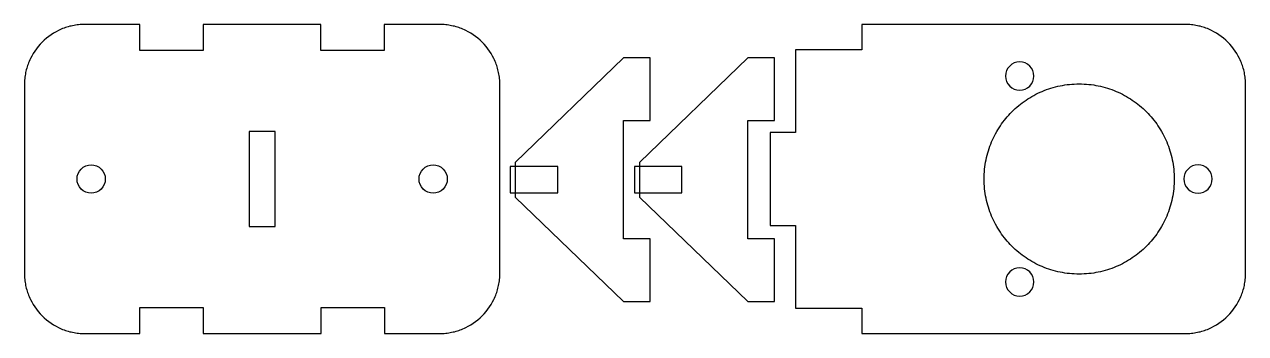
# Model space of a CAD drawing. Extents: x -128 to 128, y -33 to 33.
import ezdxf

# ---------------------------------------------------------------- set-up
doc = ezdxf.new("R2010")
doc.units = 0
doc.layers.get('0').update_dxf_attribs({"linetype": 'CONTINUOUS'})

msp = doc.modelspace()

# ---------------------------------------------------------------- linework, layer by layer
for points in [[(-104.13, -32.5), (-104.13, -27), (-90.83, -27), (-90.83, -32.5), (-66, -32.5), (-66, -27), (-52.7, -27), (-52.7, -32.5), (-41.12, -32.5), (-40.79, -32.5), (-40.47, -32.48), (-40.14, -32.46), (-39.82, -32.43), (-39.5, -32.4), (-39.19, -32.35), (-38.87, -32.3), (-38.56, -32.24), (-38.25, -32.17), (-37.95, -32.1), (-37.64, -32.02), (-37.34, -31.93), (-37.05, -31.83), (-36.75, -31.73), (-36.46, -31.62), (-36.18, -31.5), (-35.89, -31.38), (-35.61, -31.25), (-35.07, -30.97), (-34.53, -30.66), (-34.02, -30.33), (-33.52, -29.98), (-33.04, -29.6), (-32.58, -29.2), (-32.14, -28.78), (-31.72, -28.34), (-31.32, -27.88), (-30.94, -27.4), (-30.59, -26.9), (-30.26, -26.39), (-29.95, -25.85), (-29.67, -25.31), (-29.54, -25.03), (-29.42, -24.74), (-29.3, -24.46), (-29.19, -24.17), (-29.09, -23.87), (-28.99, -23.58), (-28.9, -23.28), (-28.82, -22.97), (-28.75, -22.67), (-28.68, -22.36), (-28.62, -22.05), (-28.57, -21.73), (-28.52, -21.42), (-28.49, -21.1), (-28.46, -20.78), (-28.44, -20.45), (-28.42, -20.13), (-28.42, -19.8), (-28.42, 19.8), (-28.42, 20.13), (-28.44, 20.45), (-28.46, 20.78), (-28.49, 21.1), (-28.52, 21.42), (-28.57, 21.73), (-28.62, 22.05), (-28.68, 22.36), (-28.75, 22.67), (-28.82, 22.97), (-28.9, 23.28), (-28.99, 23.58), (-29.09, 23.87), (-29.19, 24.17), (-29.3, 24.46), (-29.42, 24.74), (-29.54, 25.03), (-29.67, 25.31), (-29.95, 25.85), (-30.26, 26.39), (-30.59, 26.9), (-30.94, 27.4), (-31.32, 27.88), (-31.72, 28.34), (-32.14, 28.78), (-32.58, 29.2), (-33.04, 29.6), (-33.52, 29.98), (-34.02, 30.33), (-34.53, 30.66), (-35.07, 30.97), (-35.61, 31.25), (-35.89, 31.38), (-36.18, 31.5), (-36.46, 31.62), (-36.75, 31.73), (-37.05, 31.83), (-37.34, 31.93), (-37.64, 32.02), (-37.95, 32.1), (-38.25, 32.17), (-38.56, 32.24), (-38.87, 32.3), (-39.19, 32.35), (-39.5, 32.4), (-39.82, 32.43), (-40.14, 32.46), (-40.47, 32.48), (-40.79, 32.5), (-41.12, 32.5), (-52.75, 32.5), (-52.75, 27), (-66.05, 27), (-66.05, 32.5), (-90.82, 32.5), (-90.82, 27), (-104.12, 27), (-104.12, 32.5), (-115.72, 32.5), (-116.05, 32.5), (-116.37, 32.48), (-116.7, 32.46), (-117.02, 32.43), (-117.34, 32.4), (-117.65, 32.35), (-117.97, 32.3), (-118.28, 32.24), (-118.59, 32.17), (-118.89, 32.1), (-119.2, 32.02), (-119.5, 31.93), (-119.79, 31.83), (-120.09, 31.73), (-120.38, 31.62), (-120.66, 31.5), (-120.95, 31.38), (-121.23, 31.25), (-121.77, 30.97), (-122.31, 30.66), (-122.82, 30.33), (-123.32, 29.98), (-123.8, 29.6), (-124.26, 29.2), (-124.7, 28.78), (-125.12, 28.34), (-125.52, 27.88), (-125.9, 27.4), (-126.25, 26.9), (-126.58, 26.39), (-126.89, 25.85), (-127.17, 25.31), (-127.3, 25.03), (-127.42, 24.74), (-127.54, 24.46), (-127.65, 24.17), (-127.75, 23.87), (-127.85, 23.58), (-127.94, 23.28), (-128.02, 22.97), (-128.09, 22.67), (-128.16, 22.36), (-128.22, 22.05), (-128.27, 21.73), (-128.32, 21.42), (-128.35, 21.1), (-128.38, 20.78), (-128.4, 20.45), (-128.42, 20.13), (-128.42, 19.8), (-128.42, -19.8), (-128.42, -20.13), (-128.4, -20.45), (-128.38, -20.78), (-128.35, -21.1), (-128.32, -21.42), (-128.27, -21.73), (-128.22, -22.05), (-128.16, -22.36), (-128.09, -22.67), (-128.02, -22.97), (-127.94, -23.28), (-127.85, -23.58), (-127.75, -23.87), (-127.65, -24.17), (-127.54, -24.46), (-127.42, -24.74), (-127.3, -25.03), (-127.17, -25.31), (-126.89, -25.85), (-126.58, -26.39), (-126.25, -26.9), (-125.9, -27.4), (-125.52, -27.88), (-125.12, -28.34), (-124.7, -28.78), (-124.26, -29.2), (-123.8, -29.6), (-123.32, -29.98), (-122.82, -30.33), (-122.31, -30.66), (-121.77, -30.97), (-121.23, -31.25), (-120.95, -31.38), (-120.66, -31.5), (-120.38, -31.62), (-120.09, -31.73), (-119.79, -31.83), (-119.5, -31.93), (-119.2, -32.02), (-118.89, -32.1), (-118.59, -32.17), (-118.28, -32.24), (-117.97, -32.3), (-117.65, -32.35), (-117.34, -32.4), (-117.02, -32.43), (-116.7, -32.46), (-116.37, -32.48), (-116.05, -32.5), (-115.72, -32.5)], [(128.42, -19.8), (128.42, 19.8), (128.42, 20.13), (128.4, 20.45), (128.38, 20.78), (128.35, 21.1), (128.32, 21.42), (128.27, 21.73), (128.22, 22.05), (128.16, 22.36), (128.09, 22.67), (128.02, 22.97), (127.94, 23.28), (127.85, 23.58), (127.75, 23.87), (127.65, 24.17), (127.54, 24.46), (127.42, 24.74), (127.3, 25.03), (127.17, 25.31), (126.89, 25.85), (126.58, 26.39), (126.25, 26.9), (125.9, 27.4), (125.52, 27.88), (125.12, 28.34), (124.7, 28.78), (124.26, 29.2), (123.8, 29.6), (123.32, 29.98), (122.82, 30.33), (122.31, 30.66), (121.77, 30.97), (121.23, 31.25), (120.95, 31.38), (120.66, 31.5), (120.38, 31.62), (120.09, 31.73), (119.79, 31.83), (119.5, 31.93), (119.2, 32.02), (118.89, 32.1), (118.59, 32.17), (118.28, 32.24), (117.97, 32.3), (117.65, 32.35), (117.34, 32.4), (117.02, 32.43), (116.7, 32.46), (116.37, 32.48), (116.05, 32.5), (115.72, 32.5), (47.72, 32.5), (47.72, 27.17), (33.75, 27.17), (33.75, 9.78), (28.42, 9.78), (28.42, -9.78), (33.75, -9.78), (33.75, -27.17), (47.72, -27.17), (47.72, -32.5), (115.72, -32.5), (116.05, -32.5), (116.37, -32.48), (116.7, -32.46), (117.02, -32.43), (117.34, -32.4), (117.65, -32.35), (117.97, -32.3), (118.28, -32.24), (118.59, -32.17), (118.89, -32.1), (119.2, -32.02), (119.5, -31.93), (119.79, -31.83), (120.09, -31.73), (120.38, -31.62), (120.66, -31.5), (120.95, -31.38), (121.23, -31.25), (121.77, -30.97), (122.31, -30.66), (122.82, -30.33), (123.32, -29.98), (123.8, -29.6), (124.26, -29.2), (124.7, -28.78), (125.12, -28.34), (125.52, -27.88), (125.9, -27.4), (126.25, -26.9), (126.58, -26.39), (126.89, -25.85), (127.17, -25.31), (127.3, -25.03), (127.42, -24.74), (127.54, -24.46), (127.65, -24.17), (127.75, -23.87), (127.85, -23.58), (127.94, -23.28), (128.02, -22.97), (128.09, -22.67), (128.16, -22.36), (128.22, -22.05), (128.27, -21.73), (128.32, -21.42), (128.35, -21.1), (128.38, -20.78), (128.4, -20.45), (128.42, -20.13)], [(-25.18, 3.45), (-25.18, -3.8), (-2.4, -25.77), (3.19, -25.77), (3.19, -12.56), (-2.4, -12.56), (-2.4, 12.27), (3.19, 12.27), (3.19, 25.48), (-2.4, 25.48)], [(0.94, 3.45), (0.94, -3.8), (23.72, -25.77), (29.31, -25.77), (29.31, -12.56), (23.72, -12.56), (23.72, 12.27), (29.31, 12.27), (29.31, 25.48), (23.72, 25.48)], [(113.42, 0), (113.41, -0.52), (113.39, -1.03), (113.36, -1.54), (113.32, -2.04), (113.26, -2.55), (113.19, -3.05), (113.11, -3.54), (113.01, -4.03), (112.91, -4.52), (112.79, -5), (112.66, -5.48), (112.52, -5.95), (112.37, -6.41), (112.21, -6.88), (112.03, -7.33), (111.85, -7.78), (111.65, -8.23), (111.45, -8.67), (111.23, -9.11), (111.01, -9.53), (110.77, -9.96), (110.52, -10.37), (110.27, -10.78), (110, -11.18), (109.73, -11.58), (109.45, -11.97), (109.15, -12.35), (108.85, -12.72), (108.54, -13.09), (108.22, -13.45), (107.9, -13.8), (107.56, -14.14), (107.22, -14.48), (106.87, -14.8), (106.51, -15.12), (106.14, -15.43), (105.77, -15.73), (105.39, -16.03), (105, -16.31), (104.6, -16.58), (104.2, -16.85), (103.79, -17.1), (103.37, -17.35), (102.95, -17.59), (102.52, -17.81), (102.09, -18.03), (101.65, -18.23), (101.2, -18.43), (100.75, -18.61), (100.3, -18.79), (99.83, -18.95), (99.37, -19.1), (98.9, -19.24), (98.42, -19.37), (97.94, -19.49), (97.45, -19.59), (96.96, -19.69), (96.47, -19.77), (95.97, -19.84), (95.46, -19.9), (94.96, -19.94), (94.45, -19.97), (93.94, -19.99), (93.42, -20), (92.9, -19.99), (92.39, -19.97), (91.88, -19.94), (91.37, -19.9), (90.87, -19.84), (90.37, -19.77), (89.88, -19.69), (89.39, -19.59), (88.9, -19.49), (88.42, -19.37), (87.94, -19.24), (87.47, -19.1), (87.01, -18.95), (86.54, -18.79), (86.09, -18.61), (85.63, -18.43), (85.19, -18.23), (84.75, -18.03), (84.31, -17.81), (83.89, -17.59), (83.46, -17.35), (83.05, -17.1), (82.64, -16.85), (82.24, -16.58), (81.84, -16.31), (81.45, -16.03), (81.07, -15.73), (80.7, -15.43), (80.33, -15.12), (79.97, -14.8), (79.62, -14.48), (79.28, -14.14), (78.94, -13.8), (78.62, -13.45), (78.3, -13.09), (77.99, -12.72), (77.69, -12.35), (77.39, -11.97), (77.11, -11.58), (76.84, -11.18), (76.57, -10.78), (76.32, -10.37), (76.07, -9.96), (75.83, -9.53), (75.61, -9.11), (75.39, -8.67), (75.19, -8.23), (74.99, -7.78), (74.81, -7.33), (74.63, -6.88), (74.47, -6.41), (74.32, -5.95), (74.18, -5.48), (74.05, -5), (73.93, -4.52), (73.83, -4.03), (73.73, -3.54), (73.65, -3.05), (73.58, -2.55), (73.52, -2.04), (73.48, -1.54), (73.45, -1.03), (73.43, -0.52), (73.42, 0), (73.43, 0.52), (73.45, 1.03), (73.48, 1.54), (73.52, 2.04), (73.58, 2.55), (73.65, 3.05), (73.73, 3.54), (73.83, 4.03), (73.93, 4.52), (74.05, 5), (74.18, 5.48), (74.32, 5.95), (74.47, 6.41), (74.63, 6.88), (74.81, 7.33), (74.99, 7.78), (75.19, 8.23), (75.39, 8.67), (75.61, 9.11), (75.83, 9.53), (76.07, 9.96), (76.32, 10.37), (76.57, 10.78), (76.84, 11.18), (77.11, 11.58), (77.39, 11.97), (77.69, 12.35), (77.99, 12.72), (78.3, 13.09), (78.62, 13.45), (78.94, 13.8), (79.28, 14.14), (79.62, 14.48), (79.97, 14.8), (80.33, 15.12), (80.7, 15.43), (81.07, 15.73), (81.45, 16.03), (81.84, 16.31), (82.24, 16.58), (82.64, 16.85), (83.05, 17.1), (83.46, 17.35), (83.89, 17.59), (84.31, 17.81), (84.75, 18.03), (85.19, 18.23), (85.63, 18.43), (86.09, 18.61), (86.54, 18.79), (87.01, 18.95), (87.47, 19.1), (87.94, 19.24), (88.42, 19.37), (88.9, 19.49), (89.39, 19.59), (89.88, 19.69), (90.37, 19.77), (90.87, 19.84), (91.37, 19.9), (91.88, 19.94), (92.39, 19.97), (92.9, 19.99), (93.42, 20), (93.94, 19.99), (94.45, 19.97), (94.96, 19.94), (95.46, 19.9), (95.97, 19.84), (96.47, 19.77), (96.96, 19.69), (97.45, 19.59), (97.94, 19.49), (98.42, 19.37), (98.9, 19.24), (99.37, 19.1), (99.83, 18.95), (100.3, 18.79), (100.75, 18.61), (101.2, 18.43), (101.65, 18.23), (102.09, 18.03), (102.52, 17.81), (102.95, 17.59), (103.37, 17.35), (103.79, 17.1), (104.2, 16.85), (104.6, 16.58), (105, 16.31), (105.39, 16.03), (105.77, 15.73), (106.14, 15.43), (106.51, 15.12), (106.87, 14.8), (107.22, 14.48), (107.56, 14.14), (107.9, 13.8), (108.22, 13.45), (108.54, 13.09), (108.85, 12.72), (109.15, 12.35), (109.45, 11.97), (109.73, 11.58), (110, 11.18), (110.27, 10.78), (110.52, 10.37), (110.77, 9.96), (111.01, 9.53), (111.23, 9.11), (111.45, 8.67), (111.65, 8.23), (111.85, 7.78), (112.03, 7.33), (112.21, 6.88), (112.37, 6.41), (112.52, 5.95), (112.66, 5.48), (112.79, 5), (112.91, 4.52), (113.01, 4.03), (113.11, 3.54), (113.19, 3.05), (113.26, 2.55), (113.32, 2.04), (113.36, 1.54), (113.39, 1.03), (113.41, 0.52)], [(-81.17, -10), (-75.67, -10), (-75.67, 10), (-81.17, 10)], [(-26.26, -2.9), (-16.26, -2.9), (-16.26, 2.6), (-26.26, 2.6)], [(-0.13, -2.9), (9.87, -2.9), (9.87, 2.6), (-0.13, 2.6)]]:
    msp.add_lwpolyline(points, close=True)
for points in [[(80.92, 24.63, 0.414214), (77.94, 21.65, 0.414214), (80.92, 18.68, 0.414214), (83.89, 21.65, 0.414214)], [(-114.38, 2.97, -0.414214), (-111.41, 0, -0.414214), (-114.38, -2.98, -0.414214), (-117.36, 0, -0.414214)], [(-42.45, 2.97, -0.414214), (-39.48, 0, -0.414214), (-42.45, -2.98, -0.414214), (-45.43, 0, -0.414214)], [(118.42, 2.97, 0.414214), (115.44, 0, 0.414214), (118.42, -2.98, 0.414214), (121.39, 0, 0.414214)], [(80.92, -18.68, 0.414214), (77.94, -21.65, 0.414214), (80.92, -24.63, 0.414214), (83.89, -21.65, 0.414214)]]:
    msp.add_lwpolyline(points, format="xyb", close=True)

doc.saveas('drawing.dxf')
